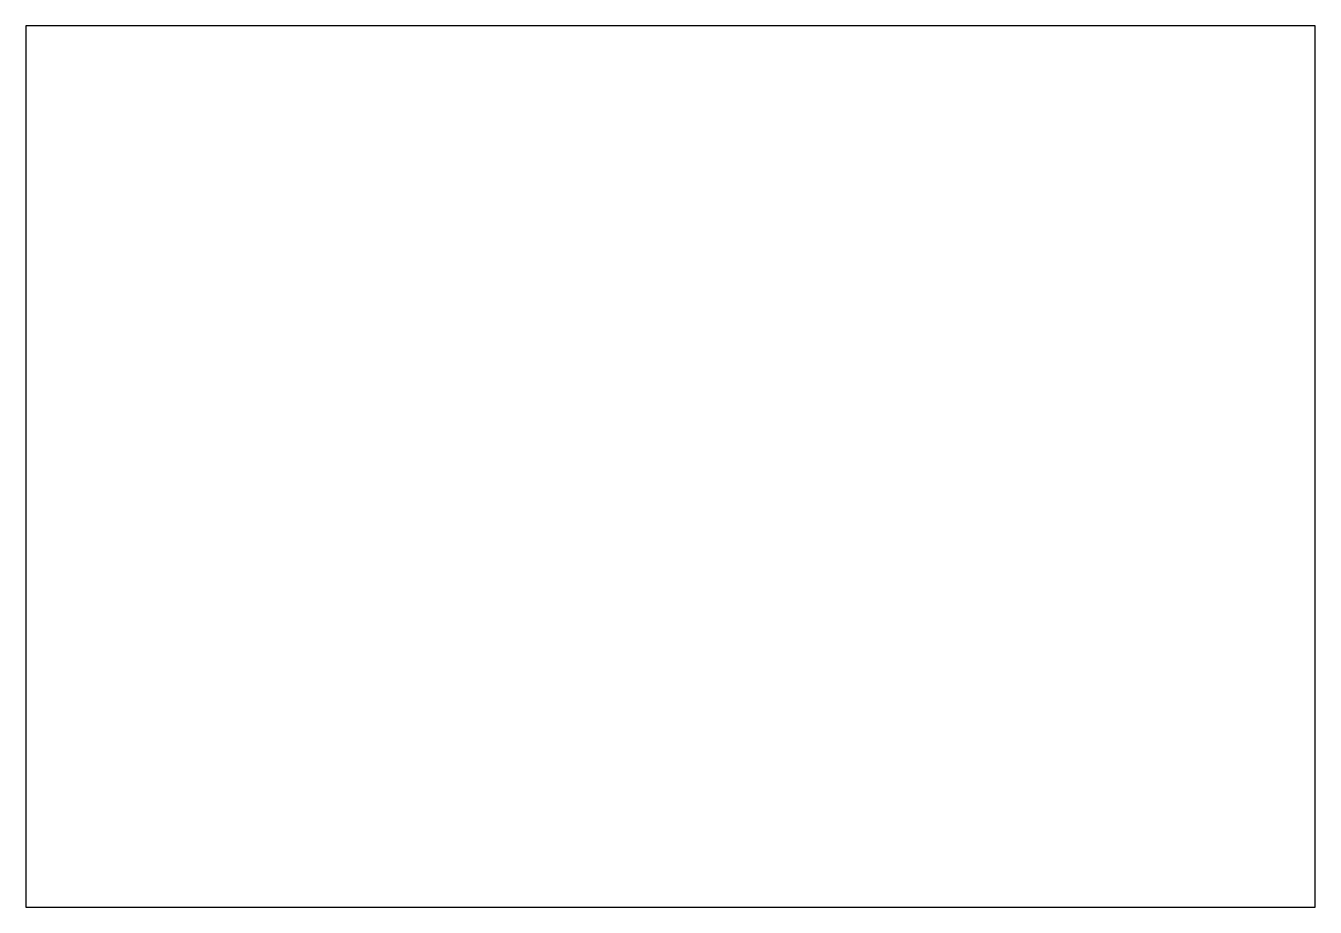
# Model space of a CAD drawing. Header units: millimetres. Extents: x 10 to 130, y 5 to 87.
import ezdxf

# ---------------------------------------------------------------- set-up
doc = ezdxf.new("R2010")
doc.units = ezdxf.units.MM
doc.layers.get('0').update_dxf_attribs({"linetype": 'CONTINUOUS'})

msp = doc.modelspace()

# ---------------------------------------------------------------- linework, layer by layer
msp.add_lwpolyline([(10, 5), (130, 5), (130, 87), (10, 87)], close=True)

doc.saveas('drawing.dxf')
